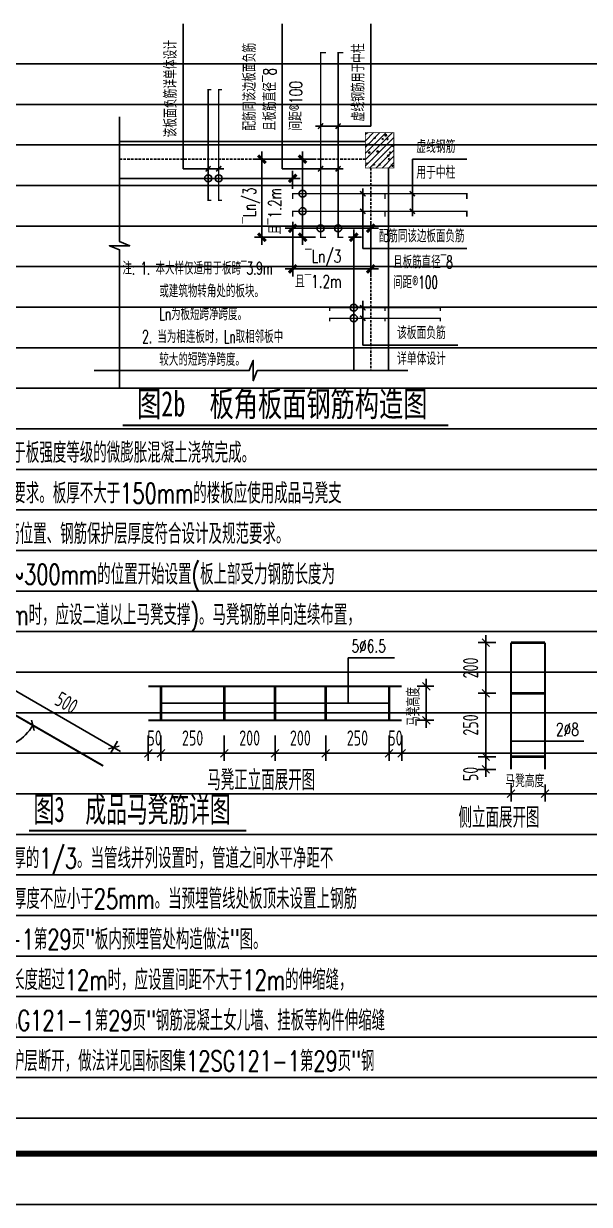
# Model space of a CAD drawing. Extents: x -441005 to 725361, y -182459 to 319313.
# Drawn here: x -424921 to -413765, y -133950 to -110657 of the extents above; entities that cross this region are included whole.
import ezdxf

# ---------------------------------------------------------------- set-up
doc = ezdxf.new("R2010")
doc.units = 0
doc.header["$LTSCALE"] = 100
doc.linetypes.add('DASHED', pattern=[0.75, 0.5, -0.25])
doc.layers.get('0').update_dxf_attribs({"linetype": 'CONTINUOUS'})
doc.layers.get('Defpoints').update_dxf_attribs({"linetype": 'CONTINUOUS'})
for name, color, linetype in [('图框', 7, 'CONTINUOUS'), ('总说明', 7, 'CONTINUOUS'), ('断面边界', 2, 'CONTINUOUS')]:
    doc.layers.add(name, color=color, linetype=linetype)
doc.styles.add('DIM_FONT', font='tssdeng.shx', dxfattribs={"width": 0.7, "bigfont": '1.shx'})
doc.styles.add('图名', font='simhei_1.ttf')
doc.styles.add('总说明', font='romans.shx', dxfattribs={"width": 0.8, "bigfont": 'dxfs.shx'})
doc.styles.add('总说明一', font='romans.shx', dxfattribs={"width": 0.8, "bigfont": 'hz.shx'})
doc.dimstyles.new('DIMN', dxfattribs={"dimtxt": 300, "dimasz": 100, "dimexe": 250, "dimexo": 300, "dimgap": 150, "dimtad": 1, "dimdec": 0, "dimzin": 0, "dimdsep": 46, "dimtxsty": 'DIM_FONT', "dimblk": 'ARCHTICK', "dimcen": 0.09, "dimclrt": 7, "dimazin": 2, "dimtfac": 1, "dimtdec": 0, "dimtix": 1, "dimtmove": 2, "dimatfit": 3, "dimfxl": 0, "dimtolj": 1, "dimtzin": 0, "dimarcsym": 0})
doc.dimstyles.new('normal', dxfattribs={"dimtxt": 300, "dimasz": 1, "dimexe": 250, "dimexo": 300, "dimgap": 150, "dimtad": 1, "dimdec": 0, "dimzin": 0, "dimdsep": 46, "dimtxsty": 'DIM_FONT', "dimblk": '_DIMX', "dimblk1": '_DIMX', "dimblk2": '_DIMX', "dimcen": 0.09, "dimclrt": 7, "dimadec": 0, "dimazin": 0, "dimtfac": 1, "dimtdec": 0, "dimtix": 1, "dimtmove": 2, "dimatfit": 3, "dimldrblk": '_DIMX', "dimfxl": 0, "dimtolj": 1, "dimtzin": 0, "dimarcsym": 0})

# ---------------------------------------------------------------- blocks, each defined once
blk = doc.blocks.new('*X1632')
at = {"color": 0}
for p, q in [((1635.58, 438.8), (1643.2, 446.42)), ((1635.58, 440.57), (1641.43, 446.42)), ((1635.58, 442.34), (1639.67, 446.42)), ((1635.58, 444.1), (1637.9, 446.42)), ((1635.58, 445.87), (1636.13, 446.42)), ((1635.58, 437.03), (1643.58, 445.03)), ((1636.74, 436.42), (1643.58, 443.27)), ((1638.5, 436.42), (1643.58, 441.5)), ((1640.27, 436.42), (1643.58, 439.73)), ((1642.04, 436.42), (1643.58, 437.96))]:
    blk.add_line(p, q, dxfattribs=at)
blk = doc.blocks.new('*X1631')
at = {"color": 0}
for p, q in [((994.95, -489.03), (995.02, -488.96)), ((994.95, -489.03), (995.4, -489.1)), ((995.4, -489.1), (995.38, -488.96)), ((995.01, -490.12), (995.01, -490.12)), ((995.26, -492.37), (995.61, -492.24)), ((995.26, -492.37), (995.51, -492.54)), ((995.51, -492.54), (995.61, -492.24)), ((995.92, -489.5), (995.92, -489.5)), ((996.5, -491.22), (996.5, -491.22)), ((997.11, -491.93), (997.11, -491.93)), ((997.17, -490.27), (997.17, -490.27)), ((997.21, -490.14), (997.21, -490.14)), ((997.3, -490.58), (997.54, -490.29)), ((997.3, -490.58), (997.6, -490.61)), ((997.6, -490.61), (997.54, -490.29)), ((997.68, -490.24), (997.68, -490.24)), ((997.81, -489.25), (997.81, -489.25)), ((999.46, -490.76), (999.81, -490.62)), ((999.46, -490.76), (999.71, -490.93)), ((999.66, -490.81), (999.66, -490.81)), ((999.68, -491.58), (999.68, -491.58)), ((999.71, -490.93), (999.81, -490.62)), ((999.74, -489.91), (999.74, -489.91)), ((1000.12, -489.64), (1000.12, -489.64)), ((1000.29, -489.86), (1000.68, -489.45)), ((1000.29, -489.86), (1000.74, -489.93)), ((1000.35, -490.35), (1000.35, -490.35)), ((1000.73, -489.93), (1000.68, -489.45)), ((1000.89, -490.89), (1001.13, -490.61)), ((1000.89, -490.89), (1001.18, -490.92)), ((1000.91, -490.64), (1000.91, -490.64)), ((1001.18, -490.92), (1001.13, -490.61)), ((1001.49, -492.37), (1001.49, -492.37)), ((1002.21, -491.26), (1002.21, -491.26)), ((1002.27, -489.59), (1002.27, -489.59)), ((1002.8, -490.39), (1002.8, -490.39)), ((995.09, -493.35), (995.09, -493.35)), ((995.18, -493.2), (995.18, -493.2)), ((995.28, -494.72), (995.28, -494.72)), ((995.62, -494.73), (996.01, -494.32)), ((995.62, -494.73), (996.06, -494.8)), ((995.71, -495.33), (995.71, -495.33)), ((996.06, -494.8), (996.01, -494.32)), ((996.7, -492.79), (996.7, -492.79)), ((996.99, -495.26), (996.99, -495.26)), ((997, -493.12), (997, -493.12)), ((997.03, -494.75), (997.03, -494.75)), ((997.05, -493.6), (997.05, -493.6)), ((997.76, -493.46), (997.76, -493.46)), ((997.99, -494.34), (998.23, -494.05)), ((997.99, -494.34), (998.29, -494.37)), ((998.2, -494.22), (998.2, -494.22)), ((998.29, -494.37), (998.23, -494.06)), ((998.25, -494.38), (998.6, -494.25)), ((998.25, -494.38), (998.49, -494.55)), ((998.28, -494.59), (998.28, -494.59)), ((998.34, -492.78), (998.34, -492.78)), ((998.38, -495.45), (998.38, -495.45)), ((998.49, -494.55), (998.59, -494.25)), ((999.37, -492.91), (999.37, -492.91)), ((999.56, -494.91), (999.56, -494.91)), ((999.59, -492.62), (999.59, -492.62)), ((999.62, -493.24), (999.62, -493.24)), ((999.92, -492.62), (999.92, -492.62)), ((1000.17, -494.34), (1000.17, -494.34)), ((1000.43, -493.58), (1000.43, -493.58)), ((1000.95, -495.56), (1001.34, -495.15)), ((1000.95, -495.56), (1001.4, -495.63)), ((1001.05, -495.56), (1001.05, -495.56)), ((1001.12, -493.72), (1001.12, -493.72)), ((1001.4, -495.63), (1001.34, -495.15)), ((1001.58, -494.66), (1001.82, -494.37)), ((1001.58, -494.66), (1001.88, -494.68)), ((1001.88, -494.68), (1001.82, -494.37)), ((1002.04, -493.02), (1002.04, -493.02)), ((1002.08, -494.59), (1002.08, -494.59)), ((1002.15, -492.92), (1002.15, -492.92)), ((1002.45, -492.77), (1002.8, -492.64)), ((1002.45, -492.77), (1002.7, -492.94)), ((1002.69, -492.94), (1002.8, -492.64)), ((995.1, -497.79), (995.34, -497.5)), ((995.1, -497.79), (995.4, -497.82)), ((995.4, -497.82), (995.34, -497.5)), ((995.65, -498.53), (995.65, -498.53)), ((995.71, -496.72), (995.71, -496.72)), ((995.79, -498.56), (995.79, -498.56)), ((996.87, -498.59), (996.87, -498.59)), ((996.93, -496.92), (996.93, -496.92)), ((996.96, -496.56), (996.96, -496.56)), ((997.03, -498.01), (997.38, -497.88)), ((997.03, -498.01), (997.28, -498.18)), ((997.19, -496.47), (997.19, -496.47)), ((997.28, -498.18), (997.38, -497.88)), ((997.4, -498), (997.4, -498)), ((997.54, -498.28), (997.54, -498.28)), ((998.46, -498.67), (998.46, -498.67)), ((998.69, -498.1), (998.93, -497.82)), ((998.69, -498.1), (998.99, -498.13)), ((998.86, -496.31), (998.86, -496.31)), ((998.98, -498.13), (998.93, -497.82)), ((999.44, -498.24), (999.44, -498.24)), ((999.5, -496.57), (999.5, -496.57)), ((999.9, -498.95), (999.9, -498.95)), ((1000.07, -498.11), (1000.07, -498.11)), ((1000.11, -495.97), (1000.11, -495.97)), ((1000.7, -497.87), (1000.7, -497.87)), ((1001.13, -498.79), (1001.13, -498.79)), ((1001.23, -496.4), (1001.58, -496.26)), ((1001.23, -496.4), (1001.48, -496.56)), ((1001.48, -496.57), (1001.58, -496.26)), ((1001.95, -497.7), (1001.95, -497.7)), ((1001.96, -497.92), (1001.96, -497.92)), ((1002.01, -495.89), (1002.01, -495.89)), ((1002.02, -496.25), (1002.02, -496.25)), ((1002.27, -498.42), (1002.51, -498.13)), ((1002.27, -498.42), (1002.57, -498.44)), ((1002.57, -498.44), (1002.51, -498.13)), ((1002.74, -498.23), (1002.74, -498.23)), ((1002.82, -498.45), (1002.82, -498.45))]:
    blk.add_line(p, q, dxfattribs=at)
blk = doc.blocks.new('_ArchTick')
at = {"color": 0, "linetype": 'ByBlock', "const_width": 0.4}
blk.add_lwpolyline([(-0.5, -0.5), (0.5, 0.5)], dxfattribs=at)
blk = doc.blocks.new('*D1652')
at = {"layer": 'Defpoints', "color": 0}
for p in [(-419616, -114464), (-418076, -114464), (-419616, -115495)]:
    blk.add_point(p, dxfattribs=at)
at = {"layer": '总说明', "color": 3, "lineweight": -2}
for p, q in [((-419616, -114764), (-419616, -115645)), ((-418076, -114764), (-418076, -115645)), ((-417926, -115495), (-419766, -115495))]:
    blk.add_line(p, q, dxfattribs=at)
at = {"layer": '总说明', "color": 3, "lineweight": -2, "xscale": 150, "yscale": 150, "zscale": 150, "rotation": 180}
blk.add_blockref('_ArchTick', (-419616, -115495), dxfattribs=at)
at = {"layer": '总说明', "color": 3, "lineweight": -2, "xscale": 150, "yscale": 150, "zscale": 150}
blk.add_blockref('_ArchTick', (-418076, -115495), dxfattribs=at)
blk = doc.blocks.new('_DIMX')
blk.add_line((-150, 0), (150, 0))
at = {"const_width": 50}
blk.add_lwpolyline([(-70, -70), (70, 70)], dxfattribs=at)
blk = doc.blocks.new('*D1653')
at = {"layer": 'Defpoints', "color": 0}
for p in [(-420221, -113331), (-419065, -113331), (-419065, -114871)]:
    blk.add_point(p, dxfattribs=at)
at = {"layer": '总说明', "color": 3, "lineweight": -2}
for p, q in [((-420221, -115021), (-420221, -113181)), ((-419365, -113331), (-420371, -113331)), ((-419365, -114871), (-420371, -114871))]:
    blk.add_line(p, q, dxfattribs=at)
at = {"layer": '总说明', "color": 3, "lineweight": -2, "xscale": 150, "yscale": 150, "zscale": 150}
for p, rotation in [((-420221, -113331), 90), ((-420221, -114871), 270)]:
    blk.add_blockref('_ArchTick', p, dxfattribs=dict(at, rotation=rotation))
blk = doc.blocks.new('*D1654')
at = {"layer": 'Defpoints', "color": 0}
for p in [(-419616, -114464), (-418076, -114464), (-419616, -114695)]:
    blk.add_point(p, dxfattribs=at)
at = {"layer": '总说明', "color": 3, "lineweight": -2}
for p, q in [((-419616, -114564), (-419616, -114845)), ((-418076, -114564), (-418076, -114845)), ((-417926, -114695), (-419766, -114695))]:
    blk.add_line(p, q, dxfattribs=at)
at = {"layer": '总说明', "color": 3, "lineweight": -2, "xscale": 150, "yscale": 150, "zscale": 150, "rotation": 180}
blk.add_blockref('_ArchTick', (-419616, -114695), dxfattribs=at)
at = {"layer": '总说明', "color": 3, "lineweight": -2, "xscale": 150, "yscale": 150, "zscale": 150}
blk.add_blockref('_ArchTick', (-418076, -114695), dxfattribs=at)
blk = doc.blocks.new('*D1655')
at = {"layer": 'Defpoints', "color": 0}
for p in [(-419421, -113331), (-419065, -113331), (-419065, -114871)]:
    blk.add_point(p, dxfattribs=at)
at = {"layer": '总说明', "color": 3, "lineweight": -2}
for p, q in [((-419421, -115021), (-419421, -113181)), ((-419165, -113331), (-419571, -113331)), ((-419165, -114871), (-419571, -114871))]:
    blk.add_line(p, q, dxfattribs=at)
at = {"layer": '总说明', "color": 3, "lineweight": -2, "xscale": 150, "yscale": 150, "zscale": 150}
for p, rotation in [((-419421, -113331), 90), ((-419421, -114871), 270)]:
    blk.add_blockref('_ArchTick', p, dxfattribs=dict(at, rotation=rotation))
blk = doc.blocks.new('_OBLIQUE')
at = {"color": 0, "linetype": 'ByBlock'}
blk.add_line((-0.5, -0.5), (0.5, 0.5), dxfattribs=at)
blk = doc.blocks.new('*D1636')
at = {"layer": 'Defpoints', "color": 0}
for p in [(-425309, -123689), (-425517, -124050), (-423352, -125300)]:
    blk.add_point(p, dxfattribs=at)
at = {"layer": '断面边界', "color": 0, "lineweight": -2}
for p, q in [((-423014, -125014), (-425438, -123614)), ((-425367, -123790), (-425234, -123559)), ((-423202, -125040), (-423068, -124809))]:
    blk.add_line(p, q, dxfattribs=at)
at = {"layer": '断面边界', "color": 0, "lineweight": -2, "xscale": 150, "yscale": 150, "zscale": 150}
for p, rotation in [((-425309, -123689), 150.0000000000381), ((-423143, -124939), 330.000000000038)]:
    blk.add_blockref('_OBLIQUE', p, dxfattribs=dict(at, rotation=rotation))
at = {"layer": '断面边界', "color": 7, "insert": (-424076, -124055), "char_height": 300, "attachment_point": 5, "rotation": 330, "style": 'DIM_FONT'}
blk.add_mtext('\\A1;500', dxfattribs=at)
blk = doc.blocks.new('*D1637')
at = {"layer": 'Defpoints', "color": 0}
for p in [(-425517, -124050), (-425517, -124050), (-425824, -124895), (-427682, -125300), (-423352, -125300)]:
    blk.add_point(p, dxfattribs=at)
at = {"layer": '断面边界', "color": 0, "lineweight": -2}
blk.add_arc((-425517, -124050), 899, 210, 330, dxfattribs=at)
at = {"layer": '断面边界', "color": 0, "lineweight": -2, "xscale": 150, "yscale": 150, "zscale": 150}
for p, rotation in [((-426296, -124500), 119.9999999999621), ((-424738, -124500), 59.99999999999523)]:
    blk.add_blockref('_OBLIQUE', p, dxfattribs=dict(at, rotation=rotation))
at = {"layer": '断面边界', "color": 7, "insert": (-425517, -124649), "char_height": 300, "attachment_point": 5, "style": 'DIM_FONT'}
blk.add_mtext('\\A1;120°', dxfattribs=at)
blk = doc.blocks.new('*D1638')
at = {"layer": 'Defpoints', "color": 0}
for p in [(-415309, -125368), (-414639, -125368), (-414639, -125850)]:
    blk.add_point(p, dxfattribs=at)
at = {"layer": '断面边界', "color": 0, "lineweight": -2}
for p, q in [((-415309, -125668), (-415309, -126000)), ((-414639, -125668), (-414639, -126000)), ((-415459, -125850), (-414489, -125850))]:
    blk.add_line(p, q, dxfattribs=at)
at = {"layer": '断面边界', "color": 0, "lineweight": -2, "xscale": 150, "yscale": 150, "zscale": 150, "rotation": 180}
blk.add_blockref('_OBLIQUE', (-415309, -125850), dxfattribs=at)
at = {"layer": '断面边界', "color": 0, "lineweight": -2, "xscale": 150, "yscale": 150, "zscale": 150}
blk.add_blockref('_OBLIQUE', (-414639, -125850), dxfattribs=at)
blk = doc.blocks.new('*D1639')
at = {"layer": 'Defpoints', "color": 0}
for p in [(-415807, -125118), (-415309, -125118), (-415309, -125368)]:
    blk.add_point(p, dxfattribs=at)
at = {"layer": '断面边界', "color": 0, "lineweight": -2}
for p, q in [((-415807, -125118), (-415807, -124968)), ((-415609, -125118), (-415957, -125118)), ((-415807, -125368), (-415807, -125118)), ((-415609, -125368), (-415957, -125368)), ((-415807, -125368), (-415807, -125518))]:
    blk.add_line(p, q, dxfattribs=at)
at = {"layer": '断面边界', "color": 0, "lineweight": -2, "xscale": 150, "yscale": 150, "zscale": 150}
for p, rotation in [((-415807, -125118), 270), ((-415807, -125368), 90)]:
    blk.add_blockref('_OBLIQUE', p, dxfattribs=dict(at, rotation=rotation))
at = {"layer": '断面边界', "color": 7, "insert": (-416107, -125459), "char_height": 300, "attachment_point": 5, "rotation": 90, "style": 'DIM_FONT'}
blk.add_mtext('\\A1;50', dxfattribs=at)
blk = doc.blocks.new('*D1640')
at = {"layer": 'Defpoints', "color": 0}
for p in [(-415807, -123868), (-415309, -123868), (-415309, -125118)]:
    blk.add_point(p, dxfattribs=at)
at = {"layer": '断面边界', "color": 0, "lineweight": -2}
for p, q in [((-415609, -123868), (-415957, -123868)), ((-415807, -125268), (-415807, -123718)), ((-415609, -125118), (-415957, -125118))]:
    blk.add_line(p, q, dxfattribs=at)
at = {"layer": '断面边界', "color": 0, "lineweight": -2, "xscale": 150, "yscale": 150, "zscale": 150}
for p, rotation in [((-415807, -123868), 90), ((-415807, -125118), 270)]:
    blk.add_blockref('_OBLIQUE', p, dxfattribs=dict(at, rotation=rotation))
at = {"layer": '断面边界', "color": 7, "insert": (-416107, -124493), "char_height": 300, "attachment_point": 5, "rotation": 90, "style": 'DIM_FONT'}
blk.add_mtext('\\A1;250', dxfattribs=at)
blk = doc.blocks.new('*D1641')
at = {"layer": 'Defpoints', "color": 0}
for p in [(-415807, -122868), (-415309, -122868), (-415309, -123868)]:
    blk.add_point(p, dxfattribs=at)
at = {"layer": '断面边界', "color": 0, "lineweight": -2}
for p, q in [((-415807, -124018), (-415807, -122718)), ((-415609, -122868), (-415957, -122868)), ((-415609, -123868), (-415957, -123868))]:
    blk.add_line(p, q, dxfattribs=at)
at = {"layer": '断面边界', "color": 0, "lineweight": -2, "xscale": 150, "yscale": 150, "zscale": 150}
for p, rotation in [((-415807, -122868), 90), ((-415807, -123868), 270)]:
    blk.add_blockref('_OBLIQUE', p, dxfattribs=dict(at, rotation=rotation))
at = {"layer": '断面边界', "color": 7, "insert": (-416107, -123368), "char_height": 300, "attachment_point": 5, "rotation": 90, "style": 'DIM_FONT'}
blk.add_mtext('\\A1;200', dxfattribs=at)
blk = doc.blocks.new('*D1645')
at = {"layer": 'Defpoints', "color": 0}
for p in [(-422464, -124401), (-422214, -124401), (-422214, -125050)]:
    blk.add_point(p, dxfattribs=at)
at = {"layer": '断面边界', "color": 0, "lineweight": -2}
for p, q in [((-422464, -124701), (-422464, -125200)), ((-422214, -124701), (-422214, -125200)), ((-422464, -125050), (-422614, -125050)), ((-422464, -125050), (-422214, -125050)), ((-422214, -125050), (-422064, -125050))]:
    blk.add_line(p, q, dxfattribs=at)
at = {"layer": '断面边界', "color": 0, "lineweight": -2, "xscale": 150, "yscale": 150, "zscale": 150}
blk.add_blockref('_OBLIQUE', (-422464, -125050), dxfattribs=at)
at = {"layer": '断面边界', "color": 0, "lineweight": -2, "xscale": 150, "yscale": 150, "zscale": 150, "rotation": 180}
blk.add_blockref('_OBLIQUE', (-422214, -125050), dxfattribs=at)
at = {"layer": '断面边界', "color": 7, "insert": (-422339, -124750), "char_height": 300, "attachment_point": 5, "style": 'DIM_FONT'}
blk.add_mtext('\\A1;50', dxfattribs=at)
blk = doc.blocks.new('*D1646')
at = {"layer": 'Defpoints', "color": 0}
for p in [(-422214, -124401), (-420964, -124401), (-420964, -125050)]:
    blk.add_point(p, dxfattribs=at)
at = {"layer": '断面边界', "color": 0, "lineweight": -2}
for p, q in [((-422214, -124701), (-422214, -125200)), ((-420964, -124701), (-420964, -125200)), ((-422364, -125050), (-420814, -125050))]:
    blk.add_line(p, q, dxfattribs=at)
at = {"layer": '断面边界', "color": 0, "lineweight": -2, "xscale": 150, "yscale": 150, "zscale": 150, "rotation": 180}
blk.add_blockref('_OBLIQUE', (-422214, -125050), dxfattribs=at)
at = {"layer": '断面边界', "color": 0, "lineweight": -2, "xscale": 150, "yscale": 150, "zscale": 150}
blk.add_blockref('_OBLIQUE', (-420964, -125050), dxfattribs=at)
at = {"layer": '断面边界', "color": 7, "insert": (-421589, -124750), "char_height": 300, "attachment_point": 5, "style": 'DIM_FONT'}
blk.add_mtext('\\A1;250', dxfattribs=at)
blk = doc.blocks.new('*D1647')
at = {"layer": 'Defpoints', "color": 0}
for p in [(-420964, -124401), (-419964, -124401), (-419964, -125050)]:
    blk.add_point(p, dxfattribs=at)
at = {"layer": '断面边界', "color": 0, "lineweight": -2}
for p, q in [((-420964, -124701), (-420964, -125200)), ((-419964, -124701), (-419964, -125200)), ((-421114, -125050), (-419814, -125050))]:
    blk.add_line(p, q, dxfattribs=at)
at = {"layer": '断面边界', "color": 0, "lineweight": -2, "xscale": 150, "yscale": 150, "zscale": 150, "rotation": 180}
blk.add_blockref('_OBLIQUE', (-420964, -125050), dxfattribs=at)
at = {"layer": '断面边界', "color": 0, "lineweight": -2, "xscale": 150, "yscale": 150, "zscale": 150}
blk.add_blockref('_OBLIQUE', (-419964, -125050), dxfattribs=at)
at = {"layer": '断面边界', "color": 7, "insert": (-420464, -124750), "char_height": 300, "attachment_point": 5, "style": 'DIM_FONT'}
blk.add_mtext('\\A1;200', dxfattribs=at)
blk = doc.blocks.new('*D1648')
at = {"layer": 'Defpoints', "color": 0}
for p in [(-417714, -124401), (-417464, -124401), (-417714, -125050)]:
    blk.add_point(p, dxfattribs=at)
at = {"layer": '断面边界', "color": 0, "lineweight": -2}
for p, q in [((-417714, -124701), (-417714, -125200)), ((-417464, -124701), (-417464, -125200)), ((-417714, -125050), (-417864, -125050)), ((-417464, -125050), (-417714, -125050)), ((-417464, -125050), (-417314, -125050))]:
    blk.add_line(p, q, dxfattribs=at)
at = {"layer": '断面边界', "color": 0, "lineweight": -2, "xscale": 150, "yscale": 150, "zscale": 150}
blk.add_blockref('_OBLIQUE', (-417714, -125050), dxfattribs=at)
at = {"layer": '断面边界', "color": 0, "lineweight": -2, "xscale": 150, "yscale": 150, "zscale": 150, "rotation": 180}
blk.add_blockref('_OBLIQUE', (-417464, -125050), dxfattribs=at)
at = {"layer": '断面边界', "color": 7, "insert": (-417589, -124750), "char_height": 300, "attachment_point": 5, "style": 'DIM_FONT'}
blk.add_mtext('\\A1;50', dxfattribs=at)
blk = doc.blocks.new('*D1649')
at = {"layer": 'Defpoints', "color": 0}
for p in [(-418964, -124401), (-417714, -124401), (-418964, -125050)]:
    blk.add_point(p, dxfattribs=at)
at = {"layer": '断面边界', "color": 0, "lineweight": -2}
for p, q in [((-418964, -124701), (-418964, -125200)), ((-417714, -124701), (-417714, -125200)), ((-417564, -125050), (-419114, -125050))]:
    blk.add_line(p, q, dxfattribs=at)
at = {"layer": '断面边界', "color": 0, "lineweight": -2, "xscale": 150, "yscale": 150, "zscale": 150, "rotation": 180}
blk.add_blockref('_OBLIQUE', (-418964, -125050), dxfattribs=at)
at = {"layer": '断面边界', "color": 0, "lineweight": -2, "xscale": 150, "yscale": 150, "zscale": 150}
blk.add_blockref('_OBLIQUE', (-417714, -125050), dxfattribs=at)
at = {"layer": '断面边界', "color": 7, "insert": (-418339, -124750), "char_height": 300, "attachment_point": 5, "style": 'DIM_FONT'}
blk.add_mtext('\\A1;250', dxfattribs=at)
blk = doc.blocks.new('*D1650')
at = {"layer": 'Defpoints', "color": 0}
for p in [(-419964, -124401), (-418964, -124401), (-419964, -125050)]:
    blk.add_point(p, dxfattribs=at)
at = {"layer": '断面边界', "color": 0, "lineweight": -2}
for p, q in [((-419964, -124701), (-419964, -125200)), ((-418964, -124701), (-418964, -125200)), ((-418814, -125050), (-420114, -125050))]:
    blk.add_line(p, q, dxfattribs=at)
at = {"layer": '断面边界', "color": 0, "lineweight": -2, "xscale": 150, "yscale": 150, "zscale": 150, "rotation": 180}
blk.add_blockref('_OBLIQUE', (-419964, -125050), dxfattribs=at)
at = {"layer": '断面边界', "color": 0, "lineweight": -2, "xscale": 150, "yscale": 150, "zscale": 150}
blk.add_blockref('_OBLIQUE', (-418964, -125050), dxfattribs=at)
at = {"layer": '断面边界', "color": 7, "insert": (-419464, -124750), "char_height": 300, "attachment_point": 5, "style": 'DIM_FONT'}
blk.add_mtext('\\A1;200', dxfattribs=at)
blk = doc.blocks.new('*D1651')
at = {"layer": 'Defpoints', "color": 0}
for p in [(-417464, -123730), (-416982, -123730), (-417464, -124401)]:
    blk.add_point(p, dxfattribs=at)
at = {"layer": '断面边界', "color": 0, "lineweight": -2}
for p, q in [((-416982, -124551), (-416982, -123580)), ((-417164, -123730), (-416832, -123730)), ((-417164, -124401), (-416832, -124401))]:
    blk.add_line(p, q, dxfattribs=at)
at = {"layer": '断面边界', "color": 0, "lineweight": -2, "xscale": 150, "yscale": 150, "zscale": 150}
for p, rotation in [((-416982, -123730), 90), ((-416982, -124401), 270)]:
    blk.add_blockref('_OBLIQUE', p, dxfattribs=dict(at, rotation=rotation))
blk = doc.blocks.new('A2+1_2')
at = {"layer": '图框'}
blk.add_lwpolyline([(0, 0), (89100, 0), (89100, 42000), (0, 42000)], close=True, dxfattribs=at)
at = {"layer": '图框', "const_width": 120}
blk.add_lwpolyline([(2500, 1000), (88100, 1000), (88100, 41000), (2500, 41000)], close=True, dxfattribs=at)

msp = doc.modelspace()

# ---------------------------------------------------------------- linework, layer by layer
at = {"layer": 'Defpoints', "color": 1}
for p, q in [((-359905.1, -111450.1), (-438605.1, -111450.1)), ((-359905.1, -112250.1), (-438605.1, -112250.1)), ((-359905.1, -113050.1), (-438605.1, -113050.1)), ((-359905.1, -113850.1), (-438605.1, -113850.1)), ((-359905.1, -114650.1), (-438605.1, -114650.1)), ((-359905.1, -115450.1), (-438605.1, -115450.1)), ((-359905.1, -116250.1), (-438605.1, -116250.1)), ((-359905.1, -117050.1), (-438605.1, -117050.1)), ((-359905.1, -117850.1), (-438605.1, -117850.1)), ((-359905.1, -118650.1), (-438605.1, -118650.1)), ((-359905.1, -119450.1), (-438605.1, -119450.1)), ((-359905.1, -120250.1), (-438605.1, -120250.1)), ((-359905.1, -121050.1), (-438605.1, -121050.1)), ((-359905.1, -121850.1), (-438605.1, -121850.1)), ((-359905.1, -122650.1), (-438605.1, -122650.1)), ((-359905.1, -123450.1), (-438605.1, -123450.1)), ((-359905.1, -124250.1), (-438605.1, -124250.1)), ((-359905.1, -125050.1), (-438605.1, -125050.1)), ((-359905.1, -125850.1), (-438605.1, -125850.1)), ((-359905.1, -126650.1), (-438605.1, -126650.1)), ((-359905.1, -127450.1), (-438605.1, -127450.1)), ((-359905.1, -128250.1), (-438605.1, -128250.1)), ((-359905.1, -129050.1), (-438605.1, -129050.1)), ((-359905.1, -129850.1), (-438605.1, -129850.1)), ((-359905.1, -130650.1), (-438605.1, -130650.1)), ((-359905.1, -131450.1), (-438605.1, -131450.1)), ((-359905.1, -132250.1), (-438605.1, -132250.1))]:
    msp.add_line(p, q, dxfattribs=at)
at = {"layer": '总说明', "color": 3}
for p, q in [((-421777.5, -113520.6), (-421777.5, -110663.7)), ((-419820.8, -113520.6), (-419820.8, -110663.7)), ((-418075.9, -112678.4), (-418075.9, -110663.7)), ((-418075.9, -112678.4), (-419165.2, -112678.4)), ((-417255.5, -113330.5), (-417255.5, -114458.6)), ((-417255.5, -113330.5), (-416181.9, -113330.5)), ((-420974.3, -113520.6), (-421777.5, -113520.6)), ((-418619.3, -113520.6), (-419820.8, -113520.6)), ((-419616.4, -113913.2), (-419616.4, -113559.1)), ((-419466.4, -113709.1), (-423029.1, -113709.1)), ((-418234, -113912.7), (-418234, -115094.5)), ((-418410.3, -114720.6), (-418410.3, -117501.5)), ((-418514.3, -114870.6), (-418260.3, -114870.6)), ((-418234, -115094.5), (-416181.9, -115094.5)), ((-418234, -116124.1), (-418234, -117003.4)), ((-418234, -117003.4), (-416360.8, -117003.4))]:
    msp.add_line(p, q, dxfattribs=at)
at = {"layer": '总说明', "color": 4}
for p, q in [((-423029.1, -112980.6), (-418181.4, -112980.6)), ((-417726.4, -113505.6), (-417726.4, -117501.5))]:
    msp.add_line(p, q, dxfattribs=at)
at = {"layer": '总说明', "color": 4, "linetype": 'DASHED'}
for p, q in [((-423029.1, -113330.6), (-418181.4, -113330.6)), ((-418076.4, -113505.6), (-418076.4, -117501.5))]:
    msp.add_line(p, q, dxfattribs=at)
at = {"layer": '总说明'}
for p, q in [((-418519.5, -124065.4), (-418519.5, -123169.4)), ((-418519.5, -123169.4), (-417608.9, -123169.4)), ((-417713.8, -124065.4), (-422213.8, -124065.4)), ((-415309.2, -124811), (-413874.9, -124811))]:
    msp.add_line(p, q, dxfattribs=at)
at = {"layer": '总说明', "color": 1, "linetype": 'DASHED', "const_width": 28}
for points in [[(-418960.2, -111230.6), (-419065.2, -111230.6), (-419065.2, -113050.6), (-418960.2, -113050.6)], [(-418614.3, -111230.6), (-418719.3, -111230.6), (-418719.3, -113050.6), (-418614.3, -113050.6)], [(-421218.8, -111958.6), (-421281.8, -111958.6), (-421281.8, -113050.6), (-421218.8, -113050.6)], [(-421011.3, -111958.6), (-421074.3, -111958.6), (-421074.3, -113050.6), (-421011.3, -113050.6)], [(-416181.9, -114117.7), (-416181.9, -114012.7), (-417796.4, -114012.7), (-417796.4, -114117.7)], [(-416181.9, -114463.6), (-416181.9, -114358.6), (-417796.4, -114358.6), (-417796.4, -114463.6)], [(-416704.4, -116324.4), (-416704.4, -116261.4), (-417796.4, -116261.4), (-417796.4, -116324.4)], [(-416704.4, -116531.9), (-416704.4, -116468.9), (-417796.4, -116468.9), (-417796.4, -116531.9)]]:
    msp.add_lwpolyline(points, dxfattribs=at)
at = {"layer": '总说明', "color": 4}
for points in [[(-423029.1, -112494.2), (-423029.1, -114957.7), (-422829.1, -115037.7), (-423229.1, -115037.7), (-423029.1, -115117.7), (-423029.1, -117850.1)], [(-417345.1, -117501.5), (-420313.4, -117501.5), (-420393.4, -117701.5), (-420393.4, -117301.5), (-420473.4, -117501.5), (-423529.1, -117501.5)]]:
    msp.add_lwpolyline(points, dxfattribs=at)
at = {"layer": '总说明'}
for points, const_width in [([(-419015.2, -112625.7), (-419115.2, -112731)], 30), ([(-418669.3, -112625.7), (-418769.4, -112731)], 30), ([(-421231.8, -113467.9), (-421331.8, -113573.2)], 30), ([(-421024.3, -113467.9), (-421124.3, -113573.2)], 30), ([(-419015.2, -113467.9), (-419115.2, -113573.2)], 30), ([(-418669.3, -113467.9), (-418769.4, -113573.2)], 30), ([(-418286.7, -113962.7), (-418181.3, -114062.8)], 30), ([(-417308.1, -113962.7), (-417202.8, -114062.8)], 30), ([(-418286.7, -114308.6), (-418181.3, -114408.6)], 30), ([(-417308.1, -114308.6), (-417202.8, -114408.6)], 30), ([(-418286.7, -116211.4), (-418181.3, -116311.4)], 30), ([(-418286.7, -116418.9), (-418181.3, -116518.9)], 30), ([(-422971, -118579.9), (-416548.7, -118579.9)], 40), ([(-415309.2, -122868.4), (-414638.9, -122868.4)], 50), ([(-415309.2, -125368.4), (-415309.2, -122868.4)], 40), ([(-414638.9, -125368.4), (-414638.9, -122868.4)], 40), ([(-422463.8, -123730.3), (-417463.8, -123730.3)], 40), ([(-422213.8, -123730.3), (-422213.8, -124400.5)], 50), ([(-420963.8, -123730.3), (-420963.8, -124400.5)], 50), ([(-419963.8, -123730.3), (-419963.8, -124400.5)], 50), ([(-418963.8, -123730.3), (-418963.8, -124400.5)], 50), ([(-417713.8, -123730.3), (-417713.8, -124400.5)], 50), ([(-415309.2, -123868.4), (-414638.9, -123868.4)], 50), ([(-423351.7, -125300), (-425516.7, -124050), (-427681.8, -125300)], 40), ([(-422463.8, -124400.5), (-417463.8, -124400.5)], 40), ([(-415309.2, -125118.4), (-414638.9, -125118.4)], 50), ([(-424814.1, -126579.9), (-420526.8, -126579.9)], 40)]:
    msp.add_lwpolyline(points, dxfattribs=dict(at, const_width=const_width))
at = {"layer": '总说明', "color": 4, "const_width": 14}
msp.add_lwpolyline([(-417621.4, -112805.6), (-418181.4, -112805.6), (-418181.4, -113505.6), (-417621.4, -113505.6)], close=True, dxfattribs=at)
at = {"layer": '总说明', "color": 1, "const_width": 28}
for points in [[(-421218.8, -114142.6), (-421281.8, -114142.6), (-421281.8, -113050.6), (-421218.8, -113050.6)], [(-421011.3, -114142.6), (-421074.3, -114142.6), (-421074.3, -113050.6), (-421011.3, -113050.6)], [(-418960.2, -114870.6), (-419065.2, -114870.6), (-419065.2, -113050.6), (-418960.2, -113050.6)], [(-418614.3, -114870.6), (-418719.3, -114870.6), (-418719.3, -113050.6), (-418614.3, -113050.6)], [(-419616.4, -114117.7), (-419616.4, -114012.7), (-417796.4, -114012.7), (-417796.4, -114117.7)], [(-419616.4, -114463.6), (-419616.4, -114358.6), (-417796.4, -114358.6), (-417796.4, -114463.6)], [(-418888.4, -116324.4), (-418888.4, -116261.4), (-417796.4, -116261.4), (-417796.4, -116324.4)], [(-418888.4, -116531.9), (-418888.4, -116468.9), (-417796.4, -116468.9), (-417796.4, -116531.9)]]:
    msp.add_lwpolyline(points, dxfattribs=at)
at = {"layer": '总说明'}
for points in [[(-422971, -118650.1), (-416548.7, -118650.1)], [(-424814.1, -126650.1), (-420526.8, -126650.1)]]:
    msp.add_lwpolyline(points, dxfattribs=at)
at = {"layer": '总说明', "color": 3}
for centre in [(-421281.8, -113709.1), (-421074.3, -113709.1), (-419420.8, -114012.7), (-419420.8, -114358.6), (-419065.2, -114694.5), (-418719.3, -114694.5), (-418410.3, -116261.4), (-418410.3, -116468.9)]:
    msp.add_circle(centre, 70, dxfattribs=at)

# ---------------------------------------------------------------- block references
msp.add_blockref('A2+1_2', (-441005.1, -133950))
for name, p, xscale, yscale, zscale in [('*X1632', (-532672, -144055.2), 70, 70, 70), ('*X1631', (-487819.6, -78578.1), 70, 70, 70), ('_ArchTick', (-419616.4, -113709.1), 150, 150, 150)]:
    msp.add_blockref(name, p, dxfattribs=dict(at, xscale=xscale, yscale=yscale, zscale=zscale))
at = {"layer": '总说明', "color": 3, "xscale": -150, "yscale": 150, "zscale": 150, "rotation": 270}
msp.add_blockref('_ArchTick', (-418410.3, -114870.6), dxfattribs=at)

# ---------------------------------------------------------------- texts
at = {"layer": '总说明', "width": 0.7}
for s, style, p in [('该板面负筋详单体设计', '总说明一', (-421900.4, -112903.4)), ('配筋同该边板面负筋', '总说明一', (-420343.6, -112768.9)), ('虚线钢筋用于中柱', '总说明一', (-418198.7, -112585.2)), ('且板筋直径%%1758', '总说明一', (-419943.6, -112768.9)), ('间距%%174100', '总说明一', (-419430.3, -112768.9)), ('%%175Ln/3', '总说明一', (-420343.6, -114601.5)), ('且%%1751.2m        ', '总说明一', (-419839.7, -114816)), ('马凳高度', '总说明', (-417110.1, -124514.4))]:
    msp.add_text(s, height=250, rotation=90, dxfattribs=dict(at, style=style)).set_placement(p)
at = {"layer": '总说明'}
for s, height, style, width, p in [('虚线钢筋', 250, '总说明一', 0.7, (-417176.7, -113207.7)), ('用于中柱', 250, '总说明一', 0.7, (-417176.7, -113718.5)), ('配筋同该边板面负筋', 250, '总说明一', 0.6, (-417915.8, -114971.7)), ('%%175Ln/3', 250, '总说明一', 0.7, (-419368.2, -115371.7)), ('且板筋直径%%1758', 250, '总说明一', 0.6, (-417634.7, -115485)), ('注: 1. 本大样仅适用于板跨%%1753.9m', 250, '总说明一', 0.6, (-422971.9, -115607.5)), ('且%%1751.2m        ', 250, '总说明一', 0.7, (-419571.1, -115867.3)), ('间距%%174100', 250, '总说明一', 0.6, (-417634.7, -115885)), ('   或建筑物转角处的板块。', 250, '总说明一', 0.6, (-422580.9, -116057.5)), ('   Ln为板短跨净跨度。', 250, '总说明一', 0.6, (-422580.9, -116507.5)), ('2. 当为相连板时，Ln取相邻板中', 250, '总说明一', 0.6, (-422580.9, -116957.5)), ('该板面负筋', 250, '总说明一', 0.7, (-417558.2, -116880.6)), ('   较大的短跨净跨度。', 250, '总说明一', 0.6, (-422580.9, -117407.5)), ('详单体设计', 250, '总说明一', 0.7, (-417558.2, -117391.4)), ('图2b  板角板面钢筋构造图', 500, '图名', 0.7, (-422684.9, -118406)), ('9.6.8 后浇设备管井处，板钢筋不应截断，待设备管道安装完成后，应采用不低于板强度等级的微膨胀混凝土浇筑完成。', 400, '总说明', 0.7, (-434808.1, -119322.1)), ('9.6.9 钢筋的马凳支撑应保证支撑的稳定，高度必须满足楼板厚度及钢筋保护层要求。板厚不大于150mm的楼板应使用成品马凳支', 400, '总说明', 0.7, (-434808.1, -120122.1)), ('      撑(如图3所示)，以确保上部钢筋网片在混凝土施工过程及结束后的钢筋位置、钢筋保护层厚度符合设计及规范要求。', 400, '总说明', 0.7, (-434808.1, -120922.1)), ('      马凳支撑的钢筋不得与模板底直接接触，马凳支撑应从梁边150mm~300mm的位置开始设置(板上部受力钢筋长度为', 400, '总说明', 0.7, (-434808.1, -121722.1)), ('      900mm以内时可设一道马凳支撑，板上部受力钢筋长度＞900mm时，应设二道以上马凳支撑)。马凳钢筋单向连续布置，', 400, '总说明', 0.7, (-434808.1, -122522.1)), ('5%%1296.5', 250, '总说明', 0.7, (-418454.3, -123062.4)), ('2%%1298', 250, '总说明', 0.7, (-414422.1, -124704.1)), ('马凳正立面展开图', 400, '总说明', 0.7, (-421300.8, -125779.9)), ('马凳高度', 250, '总说明', 0.7, (-415423, -125722.2)), ('图3  成品马凳筋详图', 500, '图名', 0.6, (-424725.2, -126406)), ('侧立面展开图', 400, '总说明', 0.7, (-416345.5, -126519.4)), ('9.6.9 板内预埋管线时。管线应放置在板底与板顶钢筋之间，管外径不得大于板厚的1/3。当管线并列设置时，管道之间水平净距不', 400, '总说明', 0.7, (-434808.1, -127322.1)), ('       应小于3d(d为管径)。当有管线交叉时，交叉处管线的混凝土保护层厚度不应小于25mm。当预埋管线处板顶未设置上钢筋', 400, '总说明', 0.7, (-434808.1, -128122.1)), ('       时，应在管线顶部设置防裂钢筋网，做法详见国标图集12SG121-1第29页"板内预埋管处构造做法"图。', 400, '总说明', 0.7, (-434808.1, -128922.1)), ('9.6.10 外露的现浇钢筋混凝土女儿墙、挂板、栏板、檐口等构件，其水平直线长度超过12m时，应设置间距不大于12m的伸缩缝，', 400, '总说明', 0.7, (-434808.1, -129722.1)), ('       缝宽为20mm，伸缩缝处水平钢筋应断开，做法详见国标图集12SG121-1第29页"钢筋混凝土女儿墙、挂板等构件伸缩缝', 400, '总说明', 0.7, (-434808.1, -130522.1)), ('       做法"图。也可以设置诱导缝，即水平钢筋不断，只将钢筋的混凝土保护层断开，做法详见国标图集12SG121-1第29页"钢', 400, '总说明', 0.7, (-434808.1, -131322.1))]:
    msp.add_text(s, height=height, dxfattribs=dict(at, style=style, width=width)).set_placement(p)

# ---------------------------------------------------------------- dimensions: what is measured, and where the dimension line sits
at = {"layer": '总说明', "color": 1}
for base, override, picture, middle in [((-420220.8, -113330.6), {"dimtxt": 300, "dimasz": 150, "dimexe": 150, "dimexo": 300, "dimgap": 150, "dimdec": 0, "dimlunit": 2, "dimtxsty": 'DIM_FONT', "dimblk": '_DIMX', "dimblk1": 'ArchTick', "dimblk2": 'ArchTick', "dimsah": 1, "dimdle": 150, "dimclrd": 3, "dimclre": 3, "dimclrt": 7, "dimtdec": 0, "dimtix": 1, "dimtmove": 2}, '*D1653', (-420220.8, -114100.6)), ((-419420.8, -113330.6), {"dimtxt": 300, "dimasz": 150, "dimexe": 150, "dimexo": 100, "dimgap": 150, "dimtxsty": 'DIM_FONT', "dimblk": '_DIMX', "dimblk1": 'ArchTick', "dimblk2": 'ArchTick', "dimsah": 1, "dimdle": 150, "dimclrd": 3, "dimclre": 3, "dimclrt": 7}, '*D1655', (-419420.8, -114100.6))]:
    dim = msp.add_linear_dim(base=base, p1=(-419065.2, -114870.6), p2=(-419065.2, -113330.6), angle=270, text=' ', dimstyle='normal', override=override, dxfattribs=at)
    dim.commit()
    dim.dimension.update_dxf_attribs({"geometry": picture, "text_midpoint": middle})
for base, override, picture, middle in [((-419616.4, -115494.5), {"dimtxt": 300, "dimasz": 150, "dimexe": 150, "dimexo": 300, "dimgap": 150, "dimdec": 0, "dimlunit": 2, "dimtxsty": 'DIM_FONT', "dimblk": '_DIMX', "dimblk1": 'ArchTick', "dimblk2": 'ArchTick', "dimsah": 1, "dimdle": 150, "dimclrd": 3, "dimclre": 3, "dimclrt": 7, "dimtdec": 0, "dimtix": 1, "dimtmove": 2}, '*D1652', (-418846.4, -115494.5)), ((-419616.4, -114694.5), {"dimtxt": 300, "dimasz": 150, "dimexe": 150, "dimexo": 100, "dimgap": 150, "dimtxsty": 'DIM_FONT', "dimblk": '_DIMX', "dimblk1": 'ArchTick', "dimblk2": 'ArchTick', "dimsah": 1, "dimdle": 150, "dimclrd": 3, "dimclre": 3, "dimclrt": 7}, '*D1654', (-418846.4, -114694.5))]:
    dim = msp.add_linear_dim(base=base, p1=(-418076.4, -114463.6), p2=(-419616.4, -114463.6), text=' ', dimstyle='normal', override=override, dxfattribs=at)
    dim.commit()
    dim.dimension.update_dxf_attribs({"geometry": picture, "text_midpoint": middle})
at = {"layer": '断面边界', "color": 3}
for base, p1, p2, angle, picture, middle in [((-415807.2, -122868.4), (-415309.2, -123868.4), (-415309.2, -122868.4), 90, '*D1641', (-416107.2, -123368.4)), ((-415807.2, -123868.4), (-415309.2, -125118.4), (-415309.2, -123868.4), 90, '*D1640', (-416107.2, -124493.4)), ((-419963.8, -125050.1), (-418963.8, -124400.5), (-419963.8, -124400.5), 180, '*D1650', (-419463.8, -124750.1)), ((-418963.8, -125050.1), (-417713.8, -124400.5), (-418963.8, -124400.5), 180, '*D1649', (-418338.8, -124750.1)), ((-417713.8, -125050.1), (-417463.8, -124400.5), (-417713.8, -124400.5), 180, '*D1648', (-417588.8, -124750.1))]:
    dim = msp.add_linear_dim(base=base, p1=p1, p2=p2, angle=angle, dimstyle='DIMN', override={"dimasz": 150, "dimexe": 150, "dimlfac": 0.2, "dimtxsty": 'DIM_FONT', "dimblk1": 'OBLIQUE', "dimblk2": 'OBLIQUE', "dimsah": 1, "dimdle": 150}, dxfattribs=at)
    dim.commit()
    dim.dimension.update_dxf_attribs({"geometry": picture, "text_midpoint": middle})
dim = msp.add_aligned_dim(p1=(-423351.7, -125300), p2=(-425516.7, -124050), distance=-416.4, dimstyle='DIMN', override={"dimasz": 150, "dimexe": 150, "dimlfac": 0.2, "dimtxsty": 'DIM_FONT', "dimblk1": 'OBLIQUE', "dimblk2": 'OBLIQUE', "dimsah": 1, "dimdle": 150}, dxfattribs=at)
dim.commit()
dim.dimension.update_dxf_attribs({"geometry": '*D1636', "text_midpoint": (-424076, -124054.6)})
dim = msp.add_linear_dim(base=(-416982.1, -123730.3), p1=(-417463.8, -124400.5), p2=(-417463.8, -123730.3), angle=90, text=' ', dimstyle='DIMN', override={"dimasz": 150, "dimexe": 150, "dimlfac": 0.2, "dimtxsty": 'DIM_FONT', "dimblk1": 'OBLIQUE', "dimblk2": 'OBLIQUE', "dimsah": 1, "dimdle": 150}, dxfattribs=at)
dim.commit()
dim.dimension.update_dxf_attribs({"geometry": '*D1651', "text_midpoint": (-416982.1, -124065.4)})
dim = msp.add_angular_dim_2l(base=(-425824.3, -124895.1), line1=((-423351.7, -125300), (-425516.7, -124050)), line2=((-425516.7, -124050), (-427681.8, -125300)), dimstyle='DIMN', override={"dimasz": 150, "dimexe": 150, "dimlfac": 0.2, "dimtxsty": 'DIM_FONT', "dimblk1": 'OBLIQUE', "dimblk2": 'OBLIQUE', "dimsah": 1, "dimdle": 150, "dimadec": 0}, dxfattribs=at)
dim.commit()
dim.dimension.update_dxf_attribs({"geometry": '*D1637', "text_midpoint": (-425516.7, -124649.3)})
for base, p1, p2, picture, middle in [((-422213.8, -125050.1), (-422463.8, -124400.5), (-422213.8, -124400.5), '*D1645', (-422338.8, -124750.1)), ((-420963.8, -125050.1), (-422213.8, -124400.5), (-420963.8, -124400.5), '*D1646', (-421588.8, -124750.1)), ((-419963.8, -125050.1), (-420963.8, -124400.5), (-419963.8, -124400.5), '*D1647', (-420463.8, -124750.1))]:
    dim = msp.add_linear_dim(base=base, p1=p1, p2=p2, dimstyle='DIMN', override={"dimasz": 150, "dimexe": 150, "dimlfac": 0.2, "dimtxsty": 'DIM_FONT', "dimblk1": 'OBLIQUE', "dimblk2": 'OBLIQUE', "dimsah": 1, "dimdle": 150}, dxfattribs=at)
    dim.commit()
    dim.dimension.update_dxf_attribs({"geometry": picture, "text_midpoint": middle})
dim = msp.add_linear_dim(base=(-415807.2, -125118.4), p1=(-415309.2, -125368.4), p2=(-415309.2, -125118.4), angle=90, dimstyle='DIMN', override={"dimasz": 150, "dimexe": 150, "dimlfac": 0.2, "dimtxsty": 'DIM_FONT', "dimblk1": 'OBLIQUE', "dimblk2": 'OBLIQUE', "dimsah": 1, "dimdle": 150}, dxfattribs=at)
dim.commit()
dim.dimension.update_dxf_attribs({"geometry": '*D1639', "text_midpoint": (-416107.2, -125458.7), "dimtype": 160})
dim = msp.add_linear_dim(base=(-414638.9, -125850.1), p1=(-415309.2, -125368.4), p2=(-414638.9, -125368.4), text=' ', dimstyle='DIMN', override={"dimasz": 150, "dimexe": 150, "dimlfac": 0.2, "dimtxsty": 'DIM_FONT', "dimblk1": 'OBLIQUE', "dimblk2": 'OBLIQUE', "dimsah": 1, "dimdle": 150}, dxfattribs=at)
dim.commit()
dim.dimension.update_dxf_attribs({"geometry": '*D1638', "text_midpoint": (-414974, -125850.1)})

doc.saveas('drawing.dxf')
